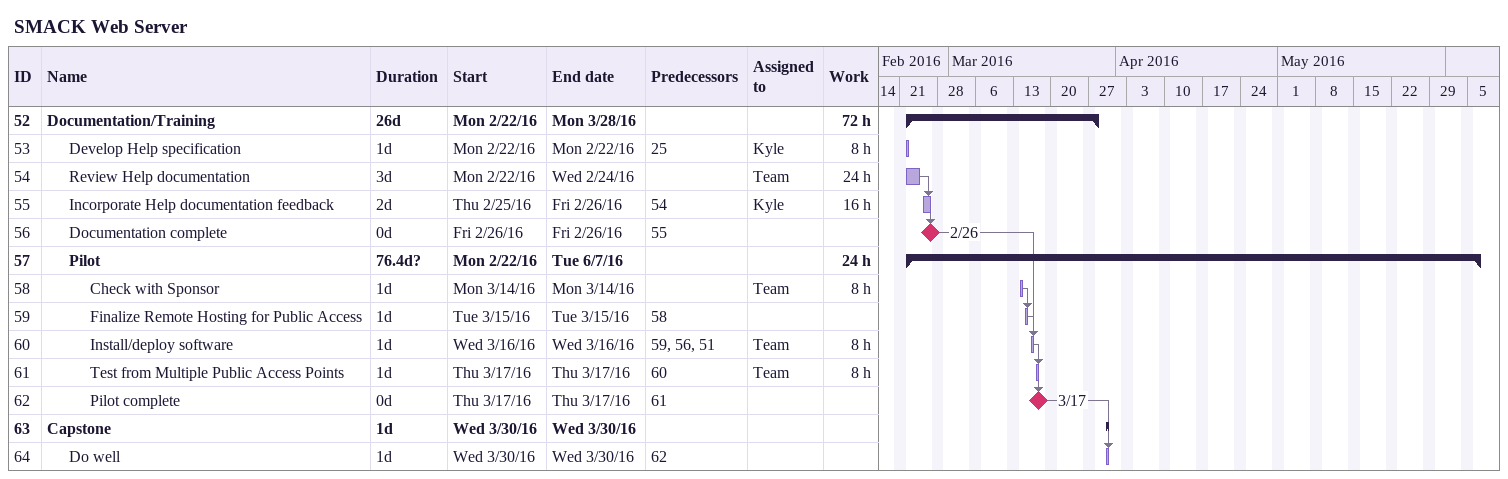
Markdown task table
SMACK Web Server

| ID | Level | Task | Duration | Start | Finish | Predecessors | Resources | Work (h) |
|---|---|---|---|---|---|---|---|---|
| 52 | 1 | **Documentation/Training** | 26d | 2016-02-22 | 2016-03-28 |  |  | 72 |
| 53 | 2 | Develop Help specification | 1d | 2016-02-22 | 2016-02-22 | 25 | Kyle | 8 |
| 54 | 2 | Review Help documentation | 3d | 2016-02-22 | 2016-02-24 |  | Team | 24 |
| 55 | 2 | Incorporate Help documentation feedback | 2d | 2016-02-25 | 2016-02-26 | 54 | Kyle | 16 |
| 56 | 2 | Documentation complete | 0d | 2016-02-26 | 2016-02-26 | 55 |  |  |
| 57 | 2 | **Pilot** | 76.4d? | 2016-02-22 | 2016-06-07 |  |  | 24 |
| 58 | 3 | Check with Sponsor | 1d | 2016-03-14 | 2016-03-14 |  | Team | 8 |
| 59 | 3 | Finalize Remote Hosting for Public Access | 1d | 2016-03-15 | 2016-03-15 | 58 |  |  |
| 60 | 3 | Install/deploy software | 1d | 2016-03-16 | 2016-03-16 | 59, 56, 51 | Team | 8 |
| 61 | 3 | Test from Multiple Public Access Points | 1d | 2016-03-17 | 2016-03-17 | 60 | Team | 8 |
| 62 | 3 | Pilot complete | 0d | 2016-03-17 | 2016-03-17 | 61 |  |  |
| 63 | 1 | **Capstone** | 1d | 2016-03-30 | 2016-03-30 |  |  |  |
| 64 | 2 | Do well | 1d | 2016-03-30 | 2016-03-30 | 62 |  |  |
